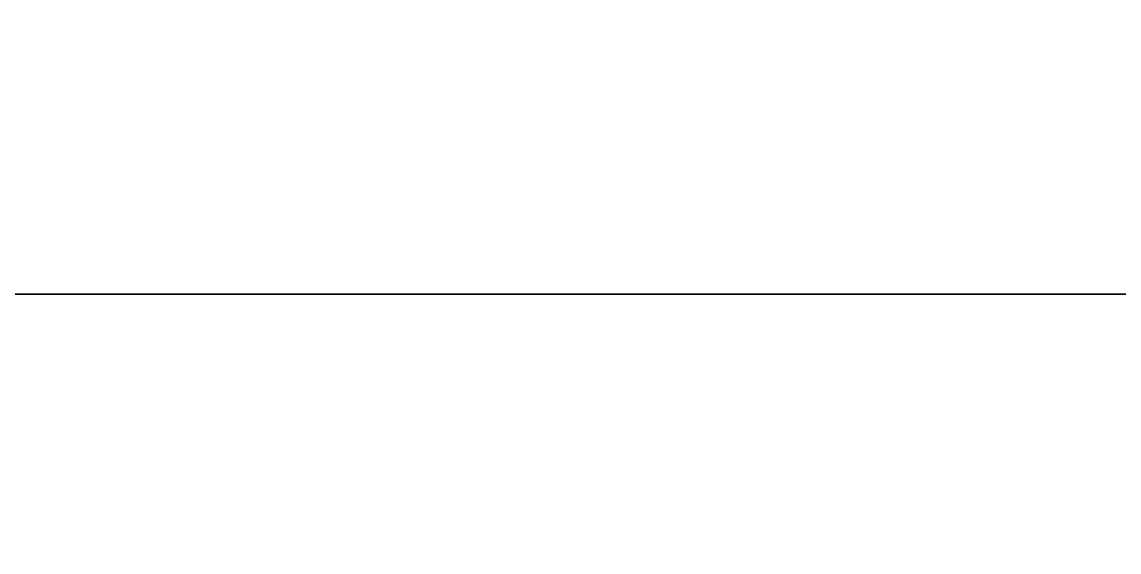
# Model space of a CAD drawing. Extents: x 0 to 7800, y -5130 to 1.
# Drawn here: x 4268 to 4833, y -422 to -149 of the extents above; entities that cross this region are included whole.
import ezdxf

# ---------------------------------------------------------------- set-up
doc = ezdxf.new("R2010")
doc.units = 0
doc.layers.add('LAYER0', color=7, linetype='CONTINUOUS')
doc.layers.add('LAYER2', color=7, linetype='CONTINUOUS')

msp = doc.modelspace()

# ---------------------------------------------------------------- linework, layer by layer
at = {"layer": 'LAYER0'}
for points, invisible_edges in [([(2602.693, -4730.002, -5), (4030.693, -289.002, -5), (4825.692, -4730.002, -5), (2602.693, -4730.002, -5)], 3), ([(4825.692, -4730.002), (4030.693, -289.002), (2602.693, -4730.002), (4825.692, -4730.002)], 3), ([(5130.692, -289.002, -5), (4825.692, -1929.002, -5), (4030.693, -289.002, -5), (5130.692, -289.002, -5)], 3), ([(4825.692, -4730.002, -5), (4030.693, -289.002, -5), (4825.692, -1929.002, -5), (4825.692, -4730.002, -5)], 3), ([(4030.693, -289.002), (5130.692, -289.002, -5), (4030.693, -289.002, -5), (4030.693, -289.002)], 1), ([(5130.692, -289.002, -5), (4030.693, -289.002), (5130.692, -289.002), (5130.692, -289.002, -5)], 1), ([(4030.693, -289.002), (4825.692, -4730.002), (4825.692, -1929.002), (4030.693, -289.002)], 5), ([(4030.693, -289.002), (4825.692, -1929.002), (5130.692, -289.002), (4030.693, -289.002)], 3), ([(4825.692, -1929.002, -5), (5130.692, -289.002, -5), (7199.692, -1929.002, -5), (4825.692, -1929.002, -5)], 3), ([(5130.692, -289.002), (4825.692, -1929.002), (7199.692, -1929.002), (5130.692, -289.002)], 5)]:
    msp.add_3dface(points, dxfattribs=dict(at, invisible_edges=invisible_edges))
at = {"layer": 'LAYER2'}
for points, invisible_edges in [([(3880.693, -439.002), (4030.693, -289.002), (5280.692, -439.002), (3880.693, -439.002)], 3), ([(5280.692, -439.002), (4030.693, -289.002), (5130.692, -289.002), (5280.692, -439.002)], 5), ([(4030.693, -289.002, 2657), (5130.692, -289.002), (4030.693, -289.002), (4030.693, -289.002, 2657)], 1), ([(5130.692, -289.002), (4030.693, -289.002, 2657), (5130.692, -289.002, 2657), (5130.692, -289.002)], 1)]:
    msp.add_3dface(points, dxfattribs=dict(at, invisible_edges=invisible_edges))

# ---------------------------------------------------------------- meshes
mesh = msp.add_polymesh((14, 2), dxfattribs=at)
for k, corner in enumerate([(1175.695, -1705, 2657), (-0.0002, -1705, 2657), (1175.695, -204, 2657), (1175.695, -1705, 2657), (3880.695, -204, 2657), (1175.695, -204, 2657), (3880.695, -439, 2657), (3880.695, -204, 2657), (5280.695, -439, 2657), (3880.695, -439, 2657), (5280.695, -149, 2657), (5280.695, -439, 2657), (7049.695, -149, 2657), (5280.695, -149, 2657), (7049.695, -289, 2657), (7049.695, -149, 2657), (7649.695, -289, 2657), (7049.695, -289, 2657), (7649.695, -1684, 2657), (7649.695, -289, 2657), (7049.695, -1684, 2657), (7649.695, -1684, 2657), (7049.695, -1779, 2657), (7049.695, -1684, 2657), (3151.695, -1779, 2657), (7049.695, -1779, 2657), (3151.695, -1929, 2657), (7199.695, -1929, 2657)]):
    mesh.set_mesh_vertex(divmod(k, 2), corner)

doc.saveas('drawing.dxf')
